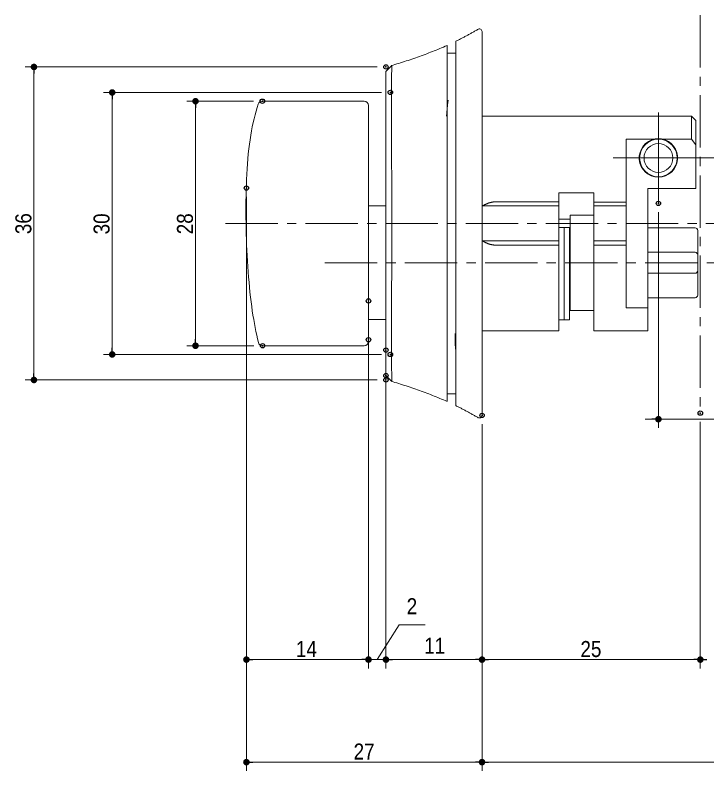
# Model space of a CAD drawing. Units: millimetres on the paper. Extents: x -303 to 303, y -152 to 152.
# Drawn here: x -189.6 to -110.3, y -85 to 1.6 of the extents above; entities that cross this region are included whole.
import ezdxf
from ezdxf.enums import TextEntityAlignment as Align

# ---------------------------------------------------------------- set-up
doc = ezdxf.new("R2010")
doc.units = ezdxf.units.MM
doc.header["$PDMODE"] = 32
doc.header["$PDSIZE"] = 0.5
doc.linetypes.add('USER1', pattern=[9.172222, 5.997222, -1.058333, 1.058333, -1.058333])
for name, color, linetype, lineweight in [('0-0_1図面枠', 7, 'Continuous', 20), ('0-1_3一般', 7, 'Continuous', 15), ('0-2_2寸法-1', 7, 'Continuous', 5), ('0-3_0', 7, 'Continuous', 25), ('0-5_2寸法-2', 7, 'Continuous', 5)]:
    doc.layers.add(name, color=color, linetype=linetype, lineweight=lineweight)
doc.layers.add('0-4_Defpoints', color=7, linetype='Continuous')
doc.styles.add('ＭＳ Ｐゴシック', font='')
doc.styles.get('ＭＳ Ｐゴシック').set_extended_font_data('MS PGothic')

# ---------------------------------------------------------------- blocks, each defined once
blk = doc.blocks.new('_Dot')
at = {"layer": '0-3_0'}
blk.add_line((-0.5, 0), (-1, 0), dxfattribs=at)
for points in [[(0, 0), (-0.5, 0), (-0.496, 0.063)], [(0, 0), (-0.496, -0.063), (-0.5, 0)], [(0, 0), (-0.496, 0.063), (-0.484, 0.124)], [(0, 0), (-0.484, -0.124), (-0.496, -0.063)], [(0, 0), (-0.484, 0.124), (-0.465, 0.184)], [(0, 0), (-0.465, -0.184), (-0.484, -0.124)], [(0, 0), (-0.465, 0.184), (-0.438, 0.241)], [(0, 0), (-0.438, -0.241), (-0.465, -0.184)], [(0, 0), (-0.438, 0.241), (-0.405, 0.294)], [(0, 0), (-0.405, -0.294), (-0.438, -0.241)], [(0, 0), (-0.405, 0.294), (-0.364, 0.342)], [(0, 0), (-0.364, -0.342), (-0.405, -0.294)], [(0, 0), (-0.364, 0.342), (-0.319, 0.385)], [(0, 0), (-0.319, -0.385), (-0.364, -0.342)], [(0, 0), (-0.319, 0.385), (-0.268, 0.422)], [(0, 0), (-0.268, -0.422), (-0.319, -0.385)], [(0, 0), (-0.268, 0.422), (-0.213, 0.452)], [(0, 0), (-0.213, -0.452), (-0.268, -0.422)], [(0, 0), (-0.213, 0.452), (-0.155, 0.476)], [(0, 0), (-0.155, -0.476), (-0.213, -0.452)], [(0, 0), (-0.155, 0.476), (-0.094, 0.491)], [(0, 0), (-0.094, -0.491), (-0.155, -0.476)], [(0, 0), (-0.094, 0.491), (-0.031, 0.499)], [(0, 0), (-0.031, -0.499), (-0.094, -0.491)], [(0, 0), (-0.031, 0.499), (0.031, 0.499)], [(0, 0), (0.031, -0.499), (-0.031, -0.499)], [(0, 0), (0.031, 0.499), (0.094, 0.491)], [(0, 0), (0.094, 0.491), (0.155, 0.476)], [(0, 0), (0.155, 0.476), (0.213, 0.452)], [(0, 0), (0.213, 0.452), (0.268, 0.422)], [(0, 0), (0.268, 0.422), (0.319, 0.385)], [(0, 0), (0.319, 0.385), (0.364, 0.342)], [(0, 0), (0.364, 0.342), (0.405, 0.294)], [(0, 0), (0.405, 0.294), (0.438, 0.241)], [(0, 0), (0.438, 0.241), (0.465, 0.184)], [(0, 0), (0.465, 0.184), (0.484, 0.124)], [(0, 0), (0.484, 0.124), (0.496, 0.063)], [(0, 0), (0.496, 0.063), (0.5, 0)], [(0, 0), (0.094, -0.491), (0.031, -0.499)], [(0, 0), (0.155, -0.476), (0.094, -0.491)], [(0, 0), (0.213, -0.452), (0.155, -0.476)], [(0, 0), (0.268, -0.422), (0.213, -0.452)], [(0, 0), (0.319, -0.385), (0.268, -0.422)], [(0, 0), (0.364, -0.342), (0.319, -0.385)], [(0, 0), (0.405, -0.294), (0.364, -0.342)], [(0, 0), (0.438, -0.241), (0.405, -0.294)], [(0, 0), (0.465, -0.184), (0.438, -0.241)], [(0, 0), (0.484, -0.124), (0.465, -0.184)], [(0, 0), (0.496, -0.063), (0.484, -0.124)], [(0, 0), (0.5, 0), (0.496, -0.063)]]:
    blk.add_solid(points, dxfattribs=at)
blk = doc.blocks.new('グループ-7')
at = {"layer": '0-1_3一般', "lineweight": 5}
for p, q in [((-26.514, -11.801), (-26.514, -9.601)), ((-26.514, -14.801), (-26.514, -11.801)), ((-29.514, -14.801), (-31.714, -14.801)), ((-26.514, -14.801), (-29.514, -14.801)), ((-26.514, -14.801), (-26.514, -17.801)), ((-26.514, -14.801), (-23.514, -14.801)), ((-23.514, -14.801), (-21.314, -14.801)), ((-26.514, -17.801), (-26.514, -20.001))]:
    blk.add_line(p, q, dxfattribs=at)
blk = doc.blocks.new('グループ-8')
at = {"layer": '0-1_3一般', "lineweight": 5}
for p, q in [((-16.914, -11.801), (-16.914, -9.601)), ((-16.914, -14.801), (-16.914, -11.801)), ((-19.914, -14.801), (-22.114, -14.801)), ((-16.914, -14.801), (-19.914, -14.801)), ((-16.914, -14.801), (-16.914, -17.801)), ((-16.914, -14.801), (-13.914, -14.801)), ((-13.914, -14.801), (-11.714, -14.801)), ((-16.914, -17.801), (-16.914, -20.001))]:
    blk.add_line(p, q, dxfattribs=at)

msp = doc.modelspace()

# ---------------------------------------------------------------- linework, layer by layer
at = {"layer": '0-0_1図面枠', "color": 5, "lineweight": 15}
for p, q in [((-147.089, -4.383), (-147.089, -4.383)), ((-163.069, -18.252), (-163.069, -18.252)), ((-147.089, -40.219), (-147.089, -40.219))]:
    msp.add_line(p, q, dxfattribs=at)
at = {"layer": '0-1_3一般', "linetype": 'USER1', "lineweight": 5}
for p, q in [((-111.089, 1.554), (-111.089, -44.018)), ((-165.475, -22.301), (-59.985, -22.301)), ((-154.089, -26.801), (-64.168, -26.801))]:
    msp.add_line(p, q, dxfattribs=at)
at = {"layer": '0-1_3一般'}
for p, q in [((-139.089, -1.446), (-139.089, -43.129)), ((-136.089, -0.997), (-136.089, -1.018)), ((-136.089, -1.018), (-136.089, -15.449)), ((-140.089, -1.922), (-140.089, -42.65)), ((-139.089, -2.801), (-140.089, -2.801)), ((-147.089, -4.883), (-147.089, -39.719)), ((-149.589, -8.301), (-161.247, -8.301)), ((-149.089, -8.801), (-149.089, -8.99)), ((-149.089, -8.99), (-149.089, -13.427)), ((-140.144, -9.935), (-140.149, -10.001)), ((-112.089, -10.001), (-136.089, -10.001)), ((-112.089, -12.631), (-112.089, -10.001)), ((-119.589, -19.877), (-119.589, -12.631)), ((-111.589, -13.29), (-112.089, -12.631)), ((-149.089, -13.427), (-149.089, -24.301)), ((-111.589, -13.29), (-111.589, -18.301)), ((-136.089, -15.449), (-136.089, -29.153)), ((-134.627, -19.821), (-134.589, -19.819)), ((-134.589, -19.819), (-127.289, -19.819)), ((-123.289, -19.877), (-119.589, -19.877)), ((-147.089, -20.301), (-149.089, -20.301)), ((-136.017, -20.301), (-134.589, -20.301)), ((-127.289, -20.301), (-127.289, -24.301)), ((-123.289, -24.301), (-123.289, -20.301)), ((-119.589, -24.301), (-119.589, -20.301)), ((-125.989, -21.351), (-125.989, -32.251)), ((-125.989, -21.351), (-123.289, -21.351)), ((-125.989, -21.801), (-127.289, -21.801)), ((-126.689, -22.772), (-127.289, -22.772)), ((-126.089, -22.772), (-126.689, -22.772)), ((-126.689, -22.772), (-126.689, -22.893)), ((-126.689, -22.893), (-126.689, -33.351)), ((-126.089, -22.772), (-126.089, -22.893)), ((-126.089, -22.893), (-126.089, -33.351)), ((-111.689, -22.801), (-117.089, -22.801)), ((-111.389, -23.101), (-111.389, -23.212)), ((-111.389, -23.212), (-111.389, -25.901)), ((-149.089, -24.301), (-149.089, -26.801)), ((-135.985, -24.322), (-136.017, -24.301)), ((-134.893, -24.301), (-136.016, -24.301)), ((-134.893, -24.301), (-134.602, -24.301)), ((-134.589, -24.301), (-127.289, -24.301)), ((-127.289, -24.784), (-134.589, -24.784)), ((-127.289, -24.301), (-127.289, -24.784)), ((-123.289, -24.784), (-123.289, -24.301)), ((-119.589, -24.784), (-123.289, -24.784)), ((-123.289, -34.601), (-123.289, -24.784)), ((-119.589, -31.971), (-119.589, -24.784)), ((-117.089, -25.601), (-111.689, -25.601)), ((-111.389, -25.901), (-111.389, -27.701)), ((-149.089, -26.801), (-149.089, -29.301)), ((-111.689, -28.001), (-117.089, -28.001)), ((-136.089, -29.153), (-136.089, -43.584)), ((-117.089, -30.801), (-111.689, -30.801)), ((-126.089, -31.801), (-125.989, -31.801)), ((-117.089, -31.971), (-119.589, -31.971)), ((-125.989, -32.251), (-123.289, -32.251)), ((-149.089, -33.301), (-147.089, -33.301)), ((-127.289, -33.351), (-126.689, -33.351)), ((-126.689, -33.351), (-126.089, -33.351)), ((-161.218, -36.301), (-149.589, -36.301)), ((-149.089, -35.612), (-149.089, -35.801)), ((-139.139, -36.698), (-139.139, -36.701)), ((-140.089, -41.801), (-139.089, -41.801)), ((-136.089, -44.246), (-136.089, -44.243))]:
    msp.add_line(p, q, dxfattribs=at)
for points in [[(-136.525, -0.061), (-136.609, -0.11), (-136.694, -0.158), (-136.778, -0.206), (-136.862, -0.254), (-136.947, -0.302), (-137.032, -0.349), (-137.116, -0.397), (-137.201, -0.444), (-137.286, -0.491), (-137.371, -0.538), (-137.456, -0.585), (-137.541, -0.632), (-137.627, -0.678), (-137.712, -0.725), (-137.797, -0.771), (-137.883, -0.817), (-137.968, -0.863), (-138.054, -0.909), (-138.14, -0.954), (-138.226, -1), (-138.312, -1.045), (-138.398, -1.09), (-138.484, -1.135), (-138.57, -1.18), (-138.656, -1.225), (-138.742, -1.269), (-138.829, -1.313), (-138.915, -1.358), (-139.002, -1.402), (-139.089, -1.446)], [(-136.089, -0.359), (-136.089, -0.359), (-136.089, -0.36), (-136.089, -0.362), (-136.089, -0.366), (-136.089, -0.37), (-136.089, -0.377), (-136.089, -0.384), (-136.089, -0.393), (-136.089, -0.403), (-136.089, -0.414), (-136.089, -0.427), (-136.089, -0.441), (-136.089, -0.457), (-136.089, -0.473), (-136.089, -0.491), (-136.089, -0.51), (-136.089, -0.531), (-136.089, -0.552), (-136.089, -0.573), (-136.089, -0.595), (-136.089, -0.616), (-136.089, -0.637), (-136.089, -0.658), (-136.089, -0.679), (-136.089, -0.701), (-136.089, -0.722), (-136.089, -0.743), (-136.089, -0.764), (-136.089, -0.785), (-136.089, -0.806), (-136.089, -0.828), (-136.089, -0.849), (-136.089, -0.87), (-136.089, -0.891), (-136.089, -0.912), (-136.089, -0.934), (-136.089, -0.955), (-136.089, -0.976), (-136.089, -0.997)], [(-140.089, -1.922), (-140.298, -2.012), (-140.507, -2.102), (-140.717, -2.19), (-140.927, -2.278), (-141.137, -2.364), (-141.348, -2.45), (-141.559, -2.534), (-141.77, -2.618), (-141.981, -2.701), (-142.193, -2.783), (-142.406, -2.864), (-142.618, -2.944), (-142.831, -3.024), (-143.044, -3.102), (-143.258, -3.179), (-143.472, -3.256), (-143.686, -3.332), (-143.901, -3.406), (-144.116, -3.48), (-144.331, -3.553), (-144.546, -3.625), (-144.762, -3.696), (-144.979, -3.766), (-145.195, -3.835), (-145.412, -3.904), (-145.629, -3.971), (-145.847, -4.037), (-146.065, -4.103), (-146.283, -4.168), (-146.501, -4.231)], [(-146.413, -4.208), (-146.751, -4.545), (-147.089, -4.883)], [(-146.413, -4.208), (-146.414, -4.218), (-146.414, -4.232), (-146.415, -4.249), (-146.416, -4.271), (-146.417, -4.296), (-146.418, -4.326), (-146.419, -4.359), (-146.42, -4.396), (-146.422, -4.437), (-146.423, -4.482), (-146.425, -4.531), (-146.427, -4.584), (-146.429, -4.643), (-146.431, -4.72), (-146.433, -4.817), (-146.435, -4.934), (-146.438, -5.071), (-146.44, -5.228), (-146.442, -5.406), (-146.444, -5.603), (-146.446, -5.821), (-146.448, -6.059), (-146.45, -6.317), (-146.453, -6.595), (-146.455, -6.893), (-146.457, -7.209), (-146.458, -7.54), (-146.46, -7.887), (-146.461, -8.249), (-146.461, -8.627), (-146.462, -9.02), (-146.462, -9.428), (-146.461, -9.851), (-146.46, -10.29), (-146.459, -10.745), (-146.458, -11.215), (-146.456, -11.7), (-146.454, -12.199), (-146.452, -12.706)], [(-161.706, -8.63), (-161.838, -9.028), (-161.963, -9.44), (-162.082, -9.866), (-162.195, -10.306), (-162.301, -10.759), (-162.4, -11.227), (-162.492, -11.708), (-162.578, -12.203), (-162.658, -12.713), (-162.731, -13.236), (-162.797, -13.773), (-162.857, -14.323), (-162.91, -14.888), (-162.956, -15.467), (-162.996, -16.059), (-163.029, -16.665), (-163.056, -17.285), (-163.078, -17.907), (-163.096, -18.53), (-163.11, -19.152), (-163.12, -19.774), (-163.126, -20.395), (-163.127, -21.017), (-163.125, -21.638), (-163.118, -22.259), (-163.107, -22.88), (-163.092, -23.501), (-163.073, -24.122), (-163.05, -24.743), (-163.023, -25.363), (-162.991, -25.983), (-162.956, -26.603), (-162.916, -27.223), (-162.872, -27.84), (-162.825, -28.444), (-162.774, -29.036), (-162.72, -29.614), (-162.662, -30.179), (-162.6, -30.731)], [(-139.973, -8.2), (-139.977, -8.226), (-139.981, -8.253), (-139.986, -8.28), (-139.99, -8.309), (-139.994, -8.338), (-139.998, -8.368), (-140.003, -8.4), (-140.007, -8.432), (-140.011, -8.465), (-140.015, -8.499), (-140.02, -8.534), (-140.024, -8.57), (-140.028, -8.607), (-140.033, -8.645), (-140.037, -8.684), (-140.041, -8.724), (-140.046, -8.764), (-140.05, -8.806), (-140.054, -8.849), (-140.059, -8.892), (-140.063, -8.937), (-140.068, -8.982), (-140.072, -9.029), (-140.076, -9.077), (-140.081, -9.126), (-140.085, -9.177), (-140.09, -9.228), (-140.094, -9.281), (-140.099, -9.334), (-140.103, -9.389), (-140.108, -9.445), (-140.112, -9.502), (-140.117, -9.561), (-140.121, -9.62), (-140.126, -9.681), (-140.131, -9.743), (-140.135, -9.805), (-140.14, -9.87), (-140.144, -9.935)], [(-112.089, -10.001), (-111.589, -10.501), (-111.589, -13.29)], [(-146.452, -12.706), (-146.449, -13.219), (-146.447, -13.738), (-146.445, -14.264), (-146.442, -14.795), (-146.44, -15.333), (-146.437, -15.877), (-146.434, -16.427), (-146.431, -16.983), (-146.429, -17.546), (-146.426, -18.115), (-146.423, -18.689), (-146.42, -19.267), (-146.418, -19.845), (-146.416, -20.423), (-146.415, -21.001), (-146.414, -21.579), (-146.413, -22.157), (-146.414, -22.735), (-146.414, -23.313), (-146.415, -23.891), (-146.417, -24.469), (-146.419, -25.046), (-146.421, -25.624), (-146.424, -26.203), (-146.427, -26.784), (-146.43, -27.37), (-146.433, -27.96), (-146.436, -28.553), (-146.439, -29.15), (-146.442, -29.752), (-146.445, -30.357), (-146.447, -30.966), (-146.45, -31.579), (-146.453, -32.196), (-146.456, -32.817), (-146.458, -33.441), (-146.461, -34.053), (-146.462, -34.635), (-146.463, -35.188)], [(-116.217, -12.627), (-116.235, -12.629), (-116.253, -12.631), (-119.589, -12.631)], [(-112.089, -12.631), (-115.525, -12.631), (-115.543, -12.629), (-115.561, -12.628), (-115.58, -12.626), (-115.598, -12.624), (-115.616, -12.622), (-115.635, -12.621), (-115.653, -12.619), (-115.671, -12.618), (-115.689, -12.617), (-115.708, -12.616), (-115.726, -12.615), (-115.744, -12.614), (-115.762, -12.613), (-115.781, -12.612), (-115.799, -12.611), (-115.817, -12.61), (-115.835, -12.61), (-115.854, -12.609), (-115.872, -12.609), (-115.89, -12.609), (-115.908, -12.609), (-115.927, -12.609), (-115.945, -12.609), (-115.963, -12.609), (-115.981, -12.609), (-115.999, -12.61), (-116.017, -12.61), (-116.036, -12.611), (-116.054, -12.612), (-116.072, -12.613), (-116.09, -12.614), (-116.108, -12.616), (-116.126, -12.617), (-116.144, -12.619), (-116.162, -12.621), (-116.18, -12.623), (-116.199, -12.625), (-116.217, -12.627)], [(-123.289, -19.877), (-123.289, -18.801), (-127.289, -18.801), (-127.289, -19.819)], [(-111.589, -18.301), (-117.089, -18.301), (-117.089, -31.971)], [(-136.018, -20.301), (-135.985, -20.28), (-135.953, -20.26), (-135.92, -20.24), (-135.887, -20.221), (-135.854, -20.202), (-135.821, -20.183), (-135.787, -20.165), (-135.754, -20.148), (-135.72, -20.13), (-135.686, -20.113), (-135.651, -20.097), (-135.617, -20.081), (-135.582, -20.065), (-135.547, -20.05), (-135.512, -20.035), (-135.477, -20.021), (-135.442, -20.007), (-135.406, -19.993), (-135.37, -19.98), (-135.334, -19.967), (-135.298, -19.955), (-135.262, -19.943), (-135.225, -19.931), (-135.189, -19.921), (-135.152, -19.91), (-135.115, -19.901), (-135.078, -19.891), (-135.041, -19.883), (-135.004, -19.874), (-134.967, -19.867), (-134.93, -19.86), (-134.892, -19.853), (-134.855, -19.847), (-134.817, -19.841), (-134.779, -19.836), (-134.741, -19.832), (-134.703, -19.828), (-134.665, -19.824), (-134.627, -19.821)], [(-127.289, -19.819), (-127.289, -20.301), (-134.589, -20.301)], [(-119.589, -19.877), (-119.589, -20.301), (-123.289, -20.301), (-123.289, -19.877)], [(-127.289, -24.784), (-127.289, -34.601), (-136.089, -34.601)], [(-134.589, -24.784), (-134.627, -24.781), (-134.665, -24.778), (-134.703, -24.775), (-134.741, -24.771), (-134.779, -24.766), (-134.817, -24.761), (-134.855, -24.755), (-134.892, -24.749), (-134.93, -24.743), (-134.967, -24.735), (-135.004, -24.728), (-135.041, -24.719), (-135.078, -24.711), (-135.115, -24.702), (-135.152, -24.692), (-135.188, -24.681), (-135.225, -24.671), (-135.261, -24.659), (-135.298, -24.647), (-135.334, -24.635), (-135.37, -24.622), (-135.406, -24.609), (-135.441, -24.595), (-135.477, -24.581), (-135.512, -24.567), (-135.547, -24.552), (-135.582, -24.537), (-135.617, -24.521), (-135.651, -24.505), (-135.685, -24.489), (-135.719, -24.472), (-135.753, -24.454), (-135.787, -24.437), (-135.82, -24.419), (-135.854, -24.4), (-135.887, -24.381), (-135.92, -24.362), (-135.952, -24.342), (-135.985, -24.322)], [(-123.289, -24.301), (-119.589, -24.301), (-119.589, -24.784)], [(-111.389, -27.701), (-111.389, -30.39), (-111.389, -30.501)], [(-149.089, -29.301), (-149.089, -31.175), (-149.089, -35.612)], [(-162.6, -30.731), (-162.535, -31.27), (-162.466, -31.795), (-162.394, -32.308), (-162.318, -32.807), (-162.239, -33.294), (-162.156, -33.767), (-162.069, -34.227), (-161.979, -34.674), (-161.886, -35.108), (-161.789, -35.529), (-161.688, -35.937)], [(-117.089, -31.971), (-117.089, -34.601), (-123.289, -34.601)], [(-146.463, -35.188), (-146.464, -35.711), (-146.464, -36.204), (-146.463, -36.668), (-146.461, -37.102), (-146.459, -37.507), (-146.456, -37.882), (-146.453, -38.227), (-146.449, -38.542), (-146.444, -38.828), (-146.439, -39.086), (-146.434, -39.319), (-146.429, -39.53), (-146.426, -39.719), (-146.422, -39.884), (-146.419, -40.027), (-146.417, -40.147), (-146.415, -40.245), (-146.414, -40.32), (-146.413, -40.372), (-146.413, -40.402), (-146.413, -40.408), (-146.414, -40.393)], [(-139.165, -34.905), (-139.164, -34.99), (-139.162, -35.073), (-139.161, -35.154), (-139.16, -35.233), (-139.159, -35.309), (-139.158, -35.384), (-139.158, -35.457), (-139.157, -35.528), (-139.156, -35.597), (-139.155, -35.664), (-139.154, -35.729), (-139.153, -35.791), (-139.152, -35.852), (-139.151, -35.911), (-139.151, -35.967), (-139.15, -36.022), (-139.149, -36.075), (-139.148, -36.125), (-139.148, -36.174), (-139.147, -36.221), (-139.146, -36.265), (-139.145, -36.307), (-139.145, -36.348), (-139.144, -36.386), (-139.144, -36.421), (-139.143, -36.455), (-139.143, -36.487), (-139.142, -36.516), (-139.142, -36.543), (-139.141, -36.569), (-139.141, -36.592), (-139.141, -36.612), (-139.14, -36.631), (-139.14, -36.647), (-139.14, -36.662), (-139.139, -36.674), (-139.139, -36.684), (-139.139, -36.692), (-139.139, -36.698)], [(-147.089, -39.719), (-146.751, -40.057), (-146.413, -40.394)], [(-146.501, -40.371), (-146.283, -40.435), (-146.065, -40.499), (-145.847, -40.565), (-145.629, -40.631), (-145.412, -40.699), (-145.195, -40.767), (-144.979, -40.836), (-144.762, -40.906), (-144.546, -40.977), (-144.331, -41.049), (-144.116, -41.122), (-143.901, -41.196), (-143.686, -41.271), (-143.472, -41.346), (-143.258, -41.423), (-143.044, -41.5), (-142.831, -41.579), (-142.618, -41.658), (-142.406, -41.738), (-142.193, -41.819), (-141.981, -41.901), (-141.77, -41.984), (-141.559, -42.068), (-141.348, -42.153), (-141.137, -42.238), (-140.927, -42.325), (-140.717, -42.412), (-140.507, -42.501), (-140.298, -42.59), (-140.089, -42.68)], [(-139.089, -43.157), (-139.002, -43.201), (-138.915, -43.245), (-138.829, -43.289), (-138.742, -43.333), (-138.656, -43.378), (-138.57, -43.422), (-138.484, -43.467), (-138.398, -43.512), (-138.312, -43.557), (-138.226, -43.603), (-138.14, -43.648), (-138.054, -43.694), (-137.968, -43.739), (-137.883, -43.785), (-137.797, -43.831), (-137.712, -43.878), (-137.627, -43.924), (-137.541, -43.97), (-137.456, -44.017), (-137.371, -44.064), (-137.286, -44.111), (-137.201, -44.158), (-137.116, -44.205), (-137.032, -44.253), (-136.947, -44.3), (-136.862, -44.348), (-136.778, -44.396), (-136.694, -44.444), (-136.609, -44.493), (-136.525, -44.541)], [(-136.089, -43.584), (-136.089, -43.606), (-136.089, -43.628), (-136.089, -43.65), (-136.089, -43.673), (-136.089, -43.695), (-136.089, -43.717), (-136.089, -43.739), (-136.089, -43.761), (-136.089, -43.783), (-136.089, -43.806), (-136.089, -43.828), (-136.089, -43.85), (-136.089, -43.872), (-136.089, -43.894), (-136.089, -43.916), (-136.089, -43.938), (-136.089, -43.961), (-136.089, -43.983), (-136.089, -44.005), (-136.089, -44.027), (-136.089, -44.049), (-136.089, -44.071), (-136.089, -44.093), (-136.089, -44.114), (-136.089, -44.133), (-136.089, -44.15), (-136.089, -44.166), (-136.089, -44.181), (-136.089, -44.194), (-136.089, -44.206), (-136.089, -44.216), (-136.089, -44.225), (-136.089, -44.232), (-136.089, -44.238), (-136.089, -44.243), (-136.089, -44.246), (-136.089, -44.247), (-136.089, -44.247), (-136.089, -44.246)]]:
    msp.add_lwpolyline(points, dxfattribs=at)
for radius in [2.15, 1.65]:
    msp.add_circle((-115.889, -14.801), radius, dxfattribs=at)
for centre, radius, start, end in [((-136.389, -0.329), 0.3, 0.00017, 126.86695), ((-161.247, -8.801), 0.5, 89.9634, 159.63782), ((-149.589, -8.801), 0.5, 0, 90), ((-115.889, -14.801), 2.2, 99.5251, 80.4749), ((-111.689, -23.101), 0.3, 0, 90), ((-111.689, -25.901), 0.3, 0, 90), ((-111.689, -27.701), 0.3, 270, 0), ((-111.689, -30.501), 0.3, 270, 0), ((-161.219, -35.801), 0.5, 196.04587, 270.01837), ((-149.589, -35.801), 0.5, 270, 0), ((-136.389, -44.273), 0.3, 232.51731, 359.99983)]:
    msp.add_arc(centre, radius, start, end, dxfattribs=at)
at = {"layer": '0-2_2寸法-1'}
for p, q in [((-148.089, -4.383), (-188.402, -4.383)), ((-187.402, -39.469), (-187.402, -5.133)), ((-147.589, -7.301), (-179.441, -7.301)), ((-178.441, -36.551), (-178.441, -8.051)), ((-162.247, -8.301), (-169.9, -8.301)), ((-168.9, -9.051), (-168.9, -35.551)), ((-163.069, -19.252), (-163.069, -73.239)), ((-163.069, -19.252), (-163.069, -84.979)), ((-149.089, -32.175), (-149.089, -73.239)), ((-162.219, -36.301), (-169.9, -36.301)), ((-147.589, -37.301), (-179.441, -37.301)), ((-148.089, -40.219), (-188.402, -40.219)), ((-136.089, -45.273), (-136.089, -84.979)), ((-136.089, -45.273), (-136.089, -73.239)), ((-136.089, -45.273), (-136.089, -84.979)), ((-111.089, -45.018), (-111.089, -73.239)), ((-111.089, -45.018), (-111.089, -73.239)), ((-149.839, -72.239), (-162.319, -72.239)), ((-135.338, -72.239), (-111.839, -72.239)), ((-136.839, -83.979), (-162.319, -83.979)), ((-66.839, -83.979), (-135.338, -83.979))]:
    msp.add_line(p, q, dxfattribs=at)
at = {"layer": '0-4_Defpoints'}
for p in [(-187.402, -4.383), (-147.089, -4.383), (-178.441, -7.301), (-146.589, -7.301), (-161.247, -8.301), (-163.069, -18.252), (-115.889, -20.001), (-149.089, -31.175), (-149.089, -35.612), (-168.9, -36.301), (-161.219, -36.301), (-147.089, -36.801), (-146.589, -37.301), (-147.089, -39.719), (-147.089, -40.219), (-136.089, -44.273), (-111.089, -44.018), (-115.889, -44.714), (-163.069, -72.239), (-147.089, -72.239), (-111.089, -72.239), (-163.069, -83.979), (-136.089, -83.979)]:
    msp.add_point(p, dxfattribs=at)
at = {"layer": '0-5_2寸法-2'}
for p, q in [((-115.889, -21.001), (-115.889, -45.714)), ((-149.089, -36.612), (-149.089, -73.239)), ((-147.089, -37.801), (-147.089, -73.239)), ((-147.089, -40.719), (-147.089, -73.239)), ((-116.639, -44.714), (-117.389, -44.714)), ((-106.289, -44.714), (-115.889, -44.714)), ((-136.089, -45.273), (-136.089, -73.239)), ((-149.839, -72.239), (-150.589, -72.239)), ((-149.089, -72.239), (-147.089, -72.239)), ((-146.338, -72.239), (-145.588, -72.239)), ((-136.839, -72.239), (-146.338, -72.239))]:
    msp.add_line(p, q, dxfattribs=at)
msp.add_lwpolyline([(-142.612, -68.239), (-145.592, -68.239), (-148.089, -72.239)], dxfattribs=at)

# ---------------------------------------------------------------- block references
at = {"layer": '0-1_3一般'}
for name in ['グループ-7', 'グループ-8']:
    msp.add_blockref(name, (-89.375, 0), dxfattribs=at)
at = {"layer": '0-2_2寸法-1', "xscale": 0.7503418, "yscale": 0.7503418}
for p, rotation in [((-187.402, -4.383), 90), ((-178.441, -7.301), 90), ((-168.9, -8.301), 90), ((-168.9, -36.301), 270), ((-178.441, -37.301), 270), ((-187.402, -40.219), 270), ((-163.069, -72.239), 180), ((-136.089, -72.239), 180), ((-111.089, -72.239), 180), ((-163.069, -83.979), 180), ((-136.089, -83.979), 180)]:
    msp.add_blockref('_Dot', p, dxfattribs=dict(at, rotation=rotation))
for p in [(-149.089, -72.239), (-111.089, -72.239), (-136.089, -83.979)]:
    msp.add_blockref('_Dot', p, dxfattribs=at)
at = {"layer": '0-5_2寸法-2', "xscale": 0.7503418, "yscale": 0.7503418}
for p in [(-115.889, -44.714), (-149.089, -72.239), (-136.089, -72.239)]:
    msp.add_blockref('_Dot', p, dxfattribs=at)
at = {"layer": '0-5_2寸法-2', "xscale": 0.7503418, "yscale": 0.7503418, "rotation": 180}
msp.add_blockref('_Dot', (-147.089, -72.239), dxfattribs=at)
msp.add_blockref('_Dot', (-147.089, -72.239), dxfattribs=at)

# ---------------------------------------------------------------- texts
at = {"layer": '0-2_2寸法-1', "style": 'ＭＳ Ｐゴシック', "width": 0.9}
for s, p in [('36', (-187.149, -23.526)), ('30', (-178.193, -23.55)), ('28', (-168.647, -23.536))]:
    msp.add_text(s, height=1.833, rotation=90, dxfattribs=at).set_placement(p, align=Align.BOTTOM_LEFT)
for s, p in [('25', (-124.818, -72.492)), ('14', (-157.4, -72.487)), ('27', (-150.794, -84.232))]:
    msp.add_text(s, height=1.833, dxfattribs=at).set_placement(p, align=Align.BOTTOM_LEFT)
at = {"layer": '0-5_2寸法-2', "style": 'ＭＳ Ｐゴシック', "width": 0.9}
for s, p in [('2', (-144.717, -67.592)), ('11', (-142.717, -72.115))]:
    msp.add_text(s, height=1.833, dxfattribs=at).set_placement(p, align=Align.BOTTOM_LEFT)

doc.saveas('drawing.dxf')
